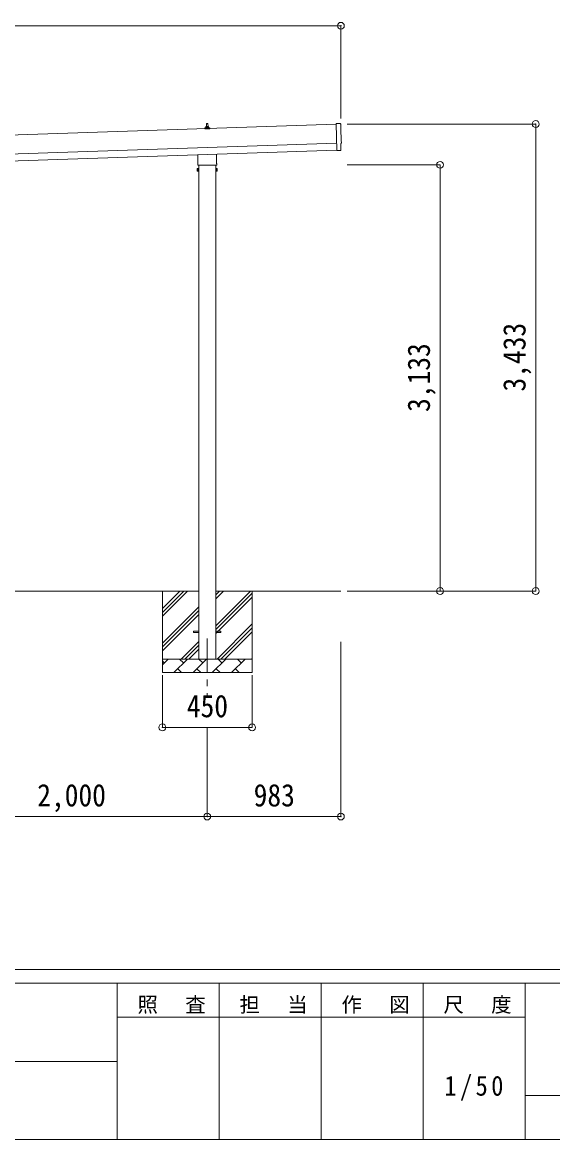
# Model space of a CAD drawing. Units: millimetres at full size, sheet at 1:50. Extents: x -14053 to 14053, y -9700 to 9700.
# Drawn here: x 3805 to 7705, y -9700 to -1486 of the extents above; entities that cross this region are included whole.
import ezdxf
from ezdxf.enums import TextEntityAlignment as Align

# ---------------------------------------------------------------- set-up
doc = ezdxf.new("R2010")
doc.units = ezdxf.units.MM
doc.header["$LTSCALE"] = 50
doc.header["$PDMODE"] = 32
doc.header["$PDSIZE"] = 50
doc.linetypes.add('CHAIN1', pattern=[8, 5, -1, 1, -1])
for name, color, linetype, lineweight in [('0-0_0', 7, 'Continuous', 9), ('0-4_OTH_LINE', 7, 'CHAIN1', 9), ('0-6_PARTS1', 6, 'Continuous', 9), ('0-8_TABLE1', 7, 'Continuous', 9), ('F-0', 7, 'Continuous', 9)]:
    doc.layers.add(name, color=color, linetype=linetype, lineweight=lineweight)
doc.styles.add('ＭＳ ゴシック', font='')
doc.styles.get('ＭＳ ゴシック').set_extended_font_data('MS Gothic')

msp = doc.modelspace()

# ---------------------------------------------------------------- linework, layer by layer
at = {"layer": '0-0_0'}
for p, q in [((5102.05, -5666.95), (3227.05, -5666.95)), ((4834.55, -5666.95), (4834.55, -6266.95)), ((4834.55, -5852), (5019.6, -5666.95)), ((4834.55, -5823.72), (4991.32, -5666.95)), ((4834.55, -5795.43), (4963.03, -5666.95)), ((5227.05, -5922.05), (5482.15, -5666.95)), ((5227.05, -5724.06), (5284.16, -5666.95)), ((5227.05, -5695.77), (5255.88, -5666.95)), ((6147.55, -5666.95), (5227.05, -5666.95)), ((5494.55, -5666.95), (5494.55, -6266.95)), ((5227.05, -5950.33), (5494.55, -5682.83)), ((5227.05, -5978.62), (5494.55, -5711.12)), ((4834.55, -6049.99), (5102.05, -5782.49)), ((4834.55, -6078.27), (5102.05, -5810.77)), ((4834.55, -6106.56), (5102.05, -5839.06)), ((5236.71, -6166.95), (5494.55, -5909.11)), ((5264.99, -6166.95), (5494.55, -5937.39)), ((5293.28, -6166.95), (5494.55, -5965.68)), ((4972.15, -6166.95), (5102.05, -6037.05)), ((5000.44, -6166.95), (5102.05, -6065.33)), ((5028.72, -6166.95), (5102.05, -6093.62)), ((4834.55, -6166.95), (5494.55, -6166.95)), ((4834.55, -6209.84), (4877.45, -6166.95)), ((4848.89, -6195.5), (4834.55, -6181.16)), ((4918.87, -6266.95), (5018.87, -6166.95)), ((4947.42, -6238.4), (4975.97, -6266.95)), ((4990.31, -6195.5), (4961.76, -6166.95)), ((5060.29, -6266.95), (5160.29, -6166.95)), ((5088.84, -6238.4), (5117.4, -6266.95)), ((5131.74, -6195.5), (5103.18, -6166.95)), ((5201.71, -6266.95), (5301.71, -6166.95)), ((5230.26, -6238.4), (5258.82, -6266.95)), ((5273.16, -6195.5), (5244.6, -6166.95)), ((5343.13, -6266.95), (5443.13, -6166.95)), ((5371.68, -6238.4), (5400.24, -6266.95)), ((5414.58, -6195.5), (5386.02, -6166.95)), ((5491.27, -6166.95), (5494.55, -6163.67)), ((5494.55, -6266.95), (4834.55, -6266.95))]:
    msp.add_line(p, q, dxfattribs=at)
at = {"layer": '0-4_OTH_LINE'}
msp.add_line((5164.55, -6016.95), (5164.55, -6434.45), dxfattribs=at)
at = {"layer": '0-6_PARTS1'}
for p, q in [((187.55, -1511.29), (6147.55, -1511.29)), ((6147.55, -1511.29), (6147.55, -2192.24)), ((7579.91, -2233.94), (6193.33, -2233.94)), ((7579.91, -5666.95), (7579.91, -2233.94)), ((6876.77, -2533.92), (6193.33, -2533.92)), ((6876.77, -5666.95), (6876.77, -2533.92)), ((6876.77, -5666.95), (6193.33, -5666.95)), ((7579.91, -5666.95), (6193.33, -5666.95)), ((6147.55, -7324.78), (6147.55, -6041.19)), ((4834.55, -6669.25), (4834.55, -6285.68)), ((5494.55, -6669.25), (5494.55, -6285.68)), ((4834.55, -6669.25), (5494.55, -6669.25)), ((5164.55, -7324.78), (5164.55, -6669.25)), ((3164.55, -7324.78), (5164.55, -7324.78)), ((5164.55, -7324.78), (6147.55, -7324.78))]:
    msp.add_line(p, q, dxfattribs=at)
for p in [(6147.55, -1511.29), (7579.91, -2233.94), (6876.77, -2533.92), (6876.77, -5666.95), (7579.91, -5666.95), (4834.55, -6669.25), (5494.55, -6669.25), (5164.55, -7324.78), (6147.55, -7324.78)]:
    msp.add_point(p, dxfattribs=at)
at = {"layer": '0-8_TABLE1', "color": 4}
for p, q in [((6111.92, -2235.34), (218.91, -2431.77)), ((5146.3, -2269.85), (5146.3, -2262.14)), ((5182.8, -2269.85), (5146.3, -2269.85)), ((5146.69, -2261.35), (5182.42, -2261.35)), ((5147.07, -2261.17), (5153.79, -2259.54)), ((5154.17, -2259.35), (5174.94, -2259.35)), ((5154.55, -2258.57), (5154.55, -2254.35)), ((5155.55, -2254.35), (5173.55, -2254.35)), ((5158.55, -2254.35), (5159.28, -2230.83)), ((5160.28, -2229.85), (5168.83, -2229.85)), ((5169.83, -2230.83), (5170.55, -2254.35)), ((5174.55, -2258.57), (5174.55, -2254.35)), ((5182.04, -2261.17), (5175.32, -2259.54)), ((5182.8, -2269.85), (5182.8, -2262.14)), ((223.57, -2571.69), (6116.58, -2375.26)), ((225.24, -2621.66), (6118.25, -2425.23)), ((5096.25, -2523.84), (5096.25, -2459.3)), ((5232.85, -2454.74), (5232.85, -2523.84)), ((6118.34, -2428), (6118.37, -2429)), ((6137.99, -2428.34), (6144.9, -2427.75)), ((5094.55, -2532.62), (5094.55, -2527.12)), ((5232.49, -2536.12), (5096.62, -2536.12)), ((5102.05, -2536.12), (5102.05, -6166.95)), ((5227.05, -6166.95), (5227.05, -2536.12)), ((5234.55, -2527.12), (5234.55, -2532.62)), ((5090.55, -2562.12), (5091.31, -2560.8)), ((5090.55, -2562.12), (5090.55, -2579.12)), ((5090.55, -2579.12), (5091.31, -2580.43)), ((5097.55, -2565.71), (5091.31, -2565.71)), ((5097.55, -2575.52), (5091.31, -2575.52)), ((5097.55, -2580.43), (5091.31, -2580.43)), ((5100.05, -2579.82), (5097.55, -2579.82)), ((5229.05, -2579.82), (5231.55, -2579.82)), ((5231.55, -2565.71), (5237.79, -2565.71)), ((5231.55, -2575.52), (5237.79, -2575.52)), ((5231.55, -2580.43), (5237.79, -2580.43)), ((5238.55, -2562.12), (5237.79, -2560.8)), ((5238.55, -2579.12), (5237.79, -2580.43)), ((5238.55, -2562.12), (5238.55, -2579.12)), ((5064.55, -5962.45), (5102.05, -5962.45)), ((5064.55, -5971.45), (5064.55, -5962.45)), ((5064.55, -5971.45), (5102.05, -5971.45)), ((5227.05, -5962.45), (5264.55, -5962.45)), ((5227.05, -5971.45), (5264.55, -5971.45)), ((5264.55, -5971.45), (5264.55, -5962.45))]:
    msp.add_line(p, q, dxfattribs=at)
for points in [[(6143.36, -2230.85), (6111.75, -2230.25), (6118.34, -2428)], [(6147.64, -2424.67), (6146.07, -2377.66), (6146.67, -2377.64)], [(6137.24, -2428.09), (6136.56, -2427.49), (6118.37, -2429)], [(5097.55, -2580.43), (5097.55, -2560.8), (5091.31, -2560.8)], [(5097.55, -2579.82), (5097.55, -2561.42), (5100.05, -2561.42)], [(5231.55, -2579.82), (5231.55, -2561.42), (5229.05, -2561.42)], [(5231.55, -2580.43), (5231.55, -2560.8), (5237.79, -2560.8)]]:
    msp.add_lwpolyline(points, dxfattribs=at)
for points in [[(5100.05, -2581.12), (5100.05, -2560.12), (5102.05, -2560.12), (5102.05, -2581.12)], [(5229.05, -2581.12), (5229.05, -2560.12), (5227.05, -2560.12), (5227.05, -2581.12)]]:
    msp.add_lwpolyline(points, close=True, dxfattribs=at)
for centre, radius, start, end in [((5147.3, -2262.14), 1, 103.62699, 180), ((5153.55, -2258.57), 1, 283.62699, 0), ((5158.64, -2254.99), 4.13, 90, 171.17633), ((5155.55, -2255.35), 1, 90, 180), ((5160.28, -2230.85), 1, 90, 178.60509), ((5167.89, -2254.35), 4.83, 133.60282, 180), ((5161.22, -2254.35), 4.83, 0, 46.39718), ((5168.83, -2230.85), 1, 1.39491, 90), ((5170.47, -2254.99), 4.13, 8.82367, 90), ((5173.55, -2255.35), 1, 0, 90), ((5175.55, -2258.57), 1, 180, 256.37301), ((5181.8, -2262.14), 1, 0, 76.37301), ((5098.55, -2527.12), 4, 125.09963, 180), ((5098.55, -2532.62), 4, 180, 194.47751), ((5098.55, -2532.62), 4, 194.47751, 241.04498), ((5230.55, -2532.62), 4, 298.95502, 345.52249), ((5230.55, -2527.12), 4, 0, 54.90037), ((5230.55, -2532.62), 4, 345.52249, 0), ((5094.9, -2563.26), 4.34, 145.61575, 214.38425), ((5106.79, -2570.62), 16.24, 162.41205, 197.58795), ((5094.9, -2577.98), 4.34, 145.61575, 214.38425), ((5222.31, -2570.62), 16.24, 342.41205, 17.58795), ((5234.21, -2563.26), 4.34, 325.61575, 34.38425), ((5234.21, -2577.98), 4.34, 325.61575, 34.38425)]:
    msp.add_arc(centre, radius, start, end, dxfattribs=at)
for centre, major_axis, ratio, start_param, end_param in [((6143.3, -2233.85), (3, 0.1), 0.99863, 6.2683889, 7.8016218), ((10908.86, -2145.46), (-4760.73, -158.69), 0.99863, 6.2683889, 6.2976778), ((6146.52, -2373.25), (4.4, 0.15), 0.99863, 4.712389, 6.2976778), ((6137.91, -2427.35), (0.75, -0.666), 0.9974, 4.712389, 5.5252311), ((6144.63, -2424.76), (2.25, -2), 0.9974, 5.5252311, 7.0411395)]:
    msp.add_ellipse(centre, major_axis=major_axis, ratio=ratio, start_param=start_param, end_param=end_param, dxfattribs=at)
at = {"layer": 'F-0', "color": 5, "lineweight": 5}
for p, q in [((-14053.43, -8450), (13346.57, -8450)), ((-14053.43, -8550), (8901.98, -8550)), ((4501.97, -8550), (4501.97, -9700)), ((5251.97, -8550), (5251.97, -9700)), ((6001.97, -8550), (6001.97, -9700)), ((6751.97, -8550), (6751.97, -9700)), ((7501.97, -8550), (7501.97, -9700)), ((4501.97, -8800), (7501.97, -8800)), ((-5748.03, -9125), (4501.97, -9125)), ((7501.97, -9375), (8901.98, -9375)), ((-14053.43, -9700), (13346.57, -9700))]:
    msp.add_line(p, q, dxfattribs=at)

# ---------------------------------------------------------------- texts
at = {"layer": '0-6_PARTS1', "color": 7, "style": 'ＭＳ ゴシック', "width": 0.9}
for s, p in [('3,433', (7554.91, -4200.44)), ('3,133', (6851.77, -4350.43))]:
    msp.add_text(s, height=165, rotation=90, dxfattribs=at).set_placement(p, align=Align.BOTTOM_LEFT)
for s, p in [('450', (5014.55, -6644.25)), ('2,000', (3914.55, -7299.78)), ('983', (5506.05, -7299.78))]:
    msp.add_text(s, height=165, dxfattribs=at).set_placement(p, align=Align.BOTTOM_LEFT)
at = {"layer": 'F-0', "attachment_point": 7, "style": 'ＭＳ ゴシック'}
for s, insert, char_height in [('\\T1.17;照\u3000査', (4651.98, -8775), 110), ('\\T1.17;担\u3000当', (5401.98, -8775), 110), ('\\T1.17;作\u3000図', (6151.97, -8775), 110), ('\\T1.17;尺\u3000度', (6901.98, -8775), 110), ('\\T1.28;\\W0.9;1/50', (6908.22, -9412.5), 146.6)]:
    msp.add_mtext(s, dxfattribs=dict(at, insert=insert, char_height=char_height))

doc.saveas('drawing.dxf')
